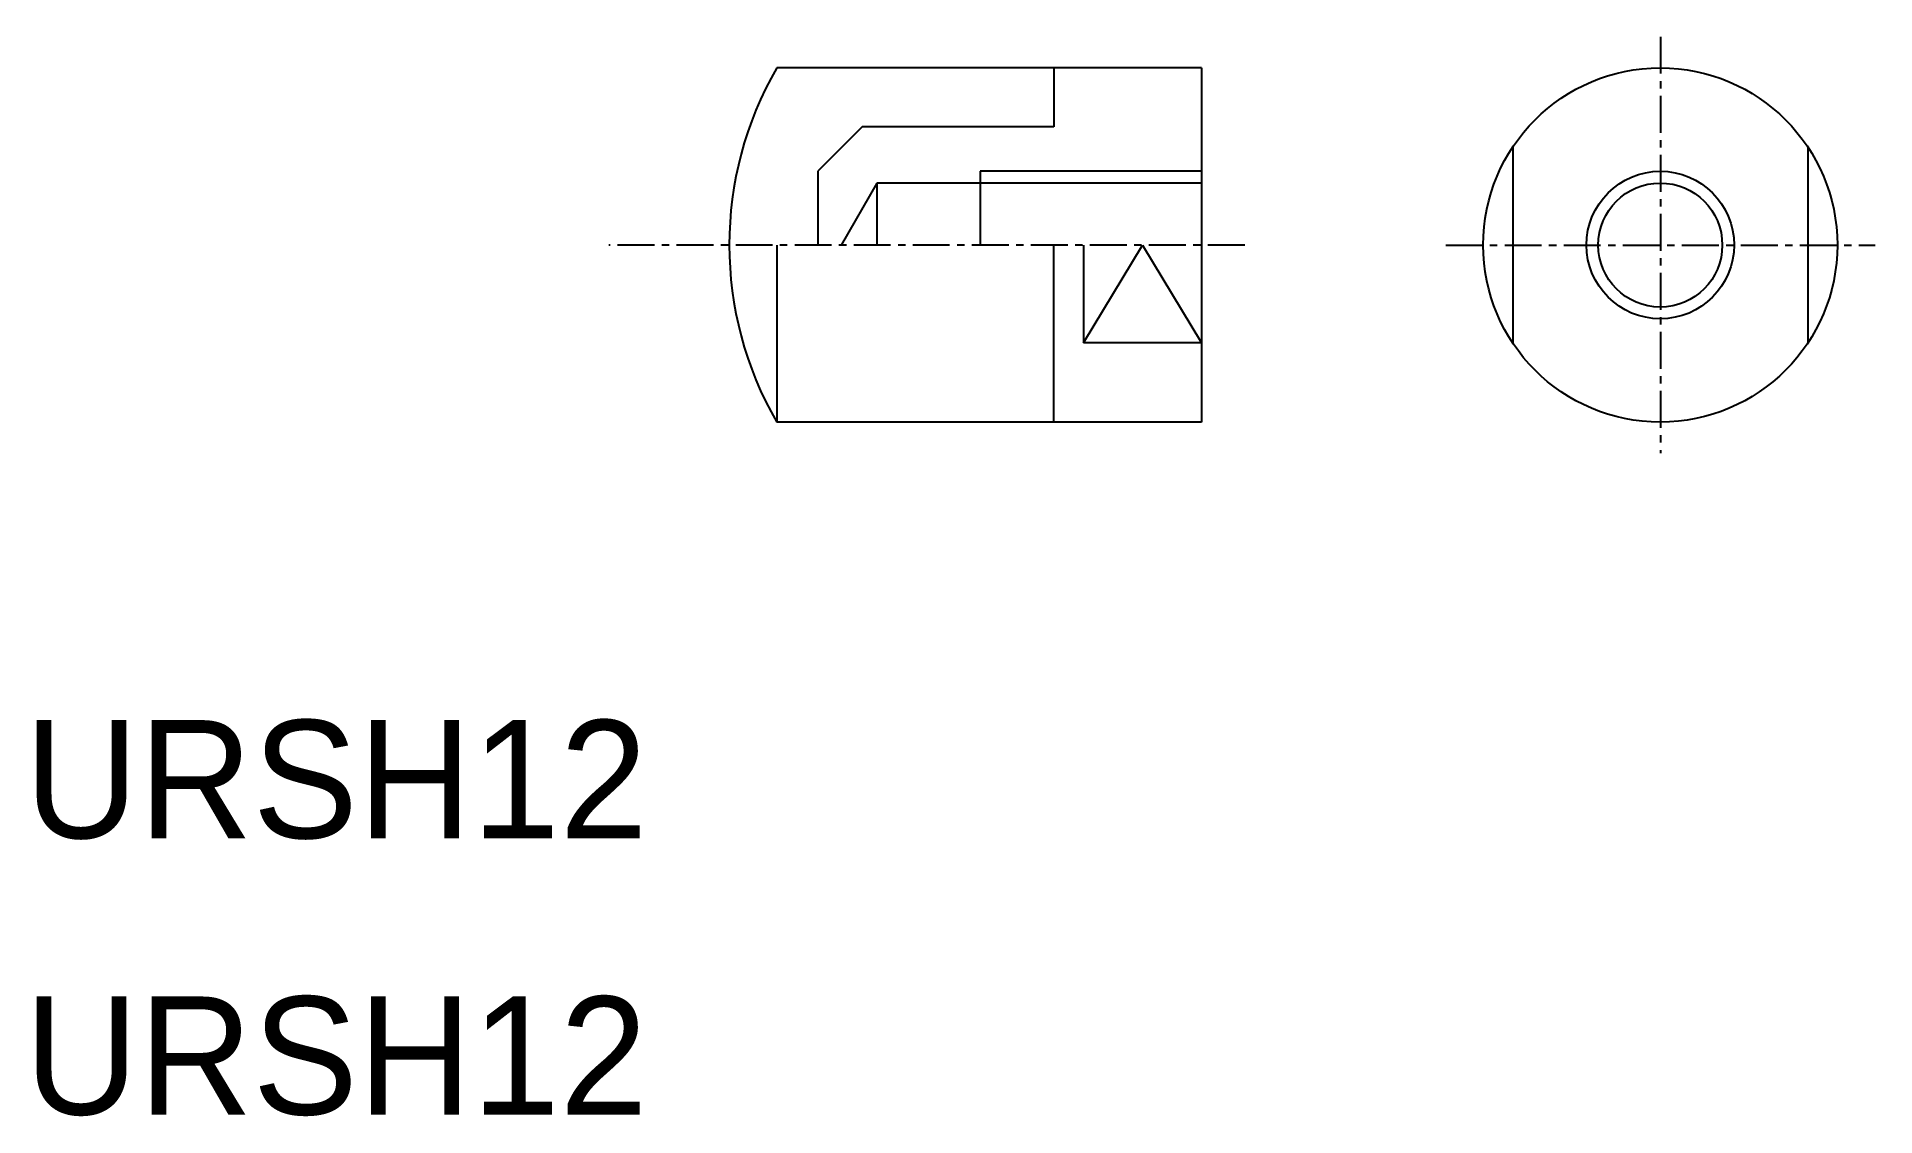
# Model space of a CAD drawing. Extents: x 25 to 87.2, y 63.6 to 100.2.
import ezdxf

# ---------------------------------------------------------------- set-up
doc = ezdxf.new("R2010")
doc.units = 0
doc.linetypes.add('CENTER', pattern=[2, 1.25, -0.25, 0.25, -0.25])
doc.layers.get('0').update_dxf_attribs({"linetype": 'CONTINUOUS'})
doc.layers.add('CENTER', color=1, linetype='CENTER')

msp = doc.modelspace()

# ---------------------------------------------------------------- linework, layer by layer
at = {"color": 7, "linetype": 'CONTINUOUS'}
for p, q in [((64.42, 99.151), (50.028, 99.151)), ((64.42, 99.151), (64.42, 87.151)), ((74.963, 96.468), (74.963, 89.835)), ((74.963, 96.468), (74.963, 89.835)), ((84.963, 96.468), (84.963, 89.835)), ((84.963, 96.468), (84.963, 89.835)), ((50.028, 93.151), (50.028, 87.151)), ((59.42, 87.151), (59.42, 93.151)), ((60.42, 89.835), (62.42, 93.151)), ((60.42, 93.151), (60.42, 89.835)), ((62.42, 93.151), (64.42, 89.835)), ((64.42, 89.835), (60.42, 89.835)), ((64.42, 87.151), (50.028, 87.151))]:
    msp.add_line(p, q, dxfattribs=at)
at = {"color": 3, "linetype": 'CONTINUOUS'}
for p, q in [((59.42, 99.151), (59.42, 97.151)), ((52.92, 97.151), (51.42, 95.651)), ((59.42, 97.151), (52.92, 97.151)), ((51.42, 95.651), (51.42, 93.151)), ((64.42, 95.651), (56.92, 95.651)), ((56.92, 95.651), (56.92, 93.151)), ((53.42, 95.251), (52.208, 93.151)), ((64.42, 95.251), (53.42, 95.251)), ((53.42, 95.251), (53.42, 93.151))]:
    msp.add_line(p, q, dxfattribs=at)
at = {"color": 7, "linetype": 'CONTINUOUS'}
for radius in [6, 6, 2.1, 2.1]:
    msp.add_circle((79.963, 93.151), radius, dxfattribs=at)
at = {"color": 3, "linetype": 'CONTINUOUS'}
msp.add_circle((79.963, 93.151), 2.5, dxfattribs=at)
at = {"color": 7, "linetype": 'CONTINUOUS'}
msp.add_arc((60.42, 93.151), 12, 150, 210, dxfattribs=at)
at = {"layer": 'CENTER', "color": 1, "linetype": 'CENTER'}
for p, q in [((79.969, 100.206), (79.969, 86.097)), ((65.886, 93.151), (44.333, 93.151)), ((72.692, 93.151), (87.246, 93.151))]:
    msp.add_line(p, q, dxfattribs=at)

# ---------------------------------------------------------------- texts
at = {"color": 7, "linetype": 'CONTINUOUS'}
for p in [(24.543, 73.056), (24.543, 63.693)]:
    msp.add_text('URSH12', height=4, dxfattribs=at).set_placement(p)

doc.saveas('drawing.dxf')
